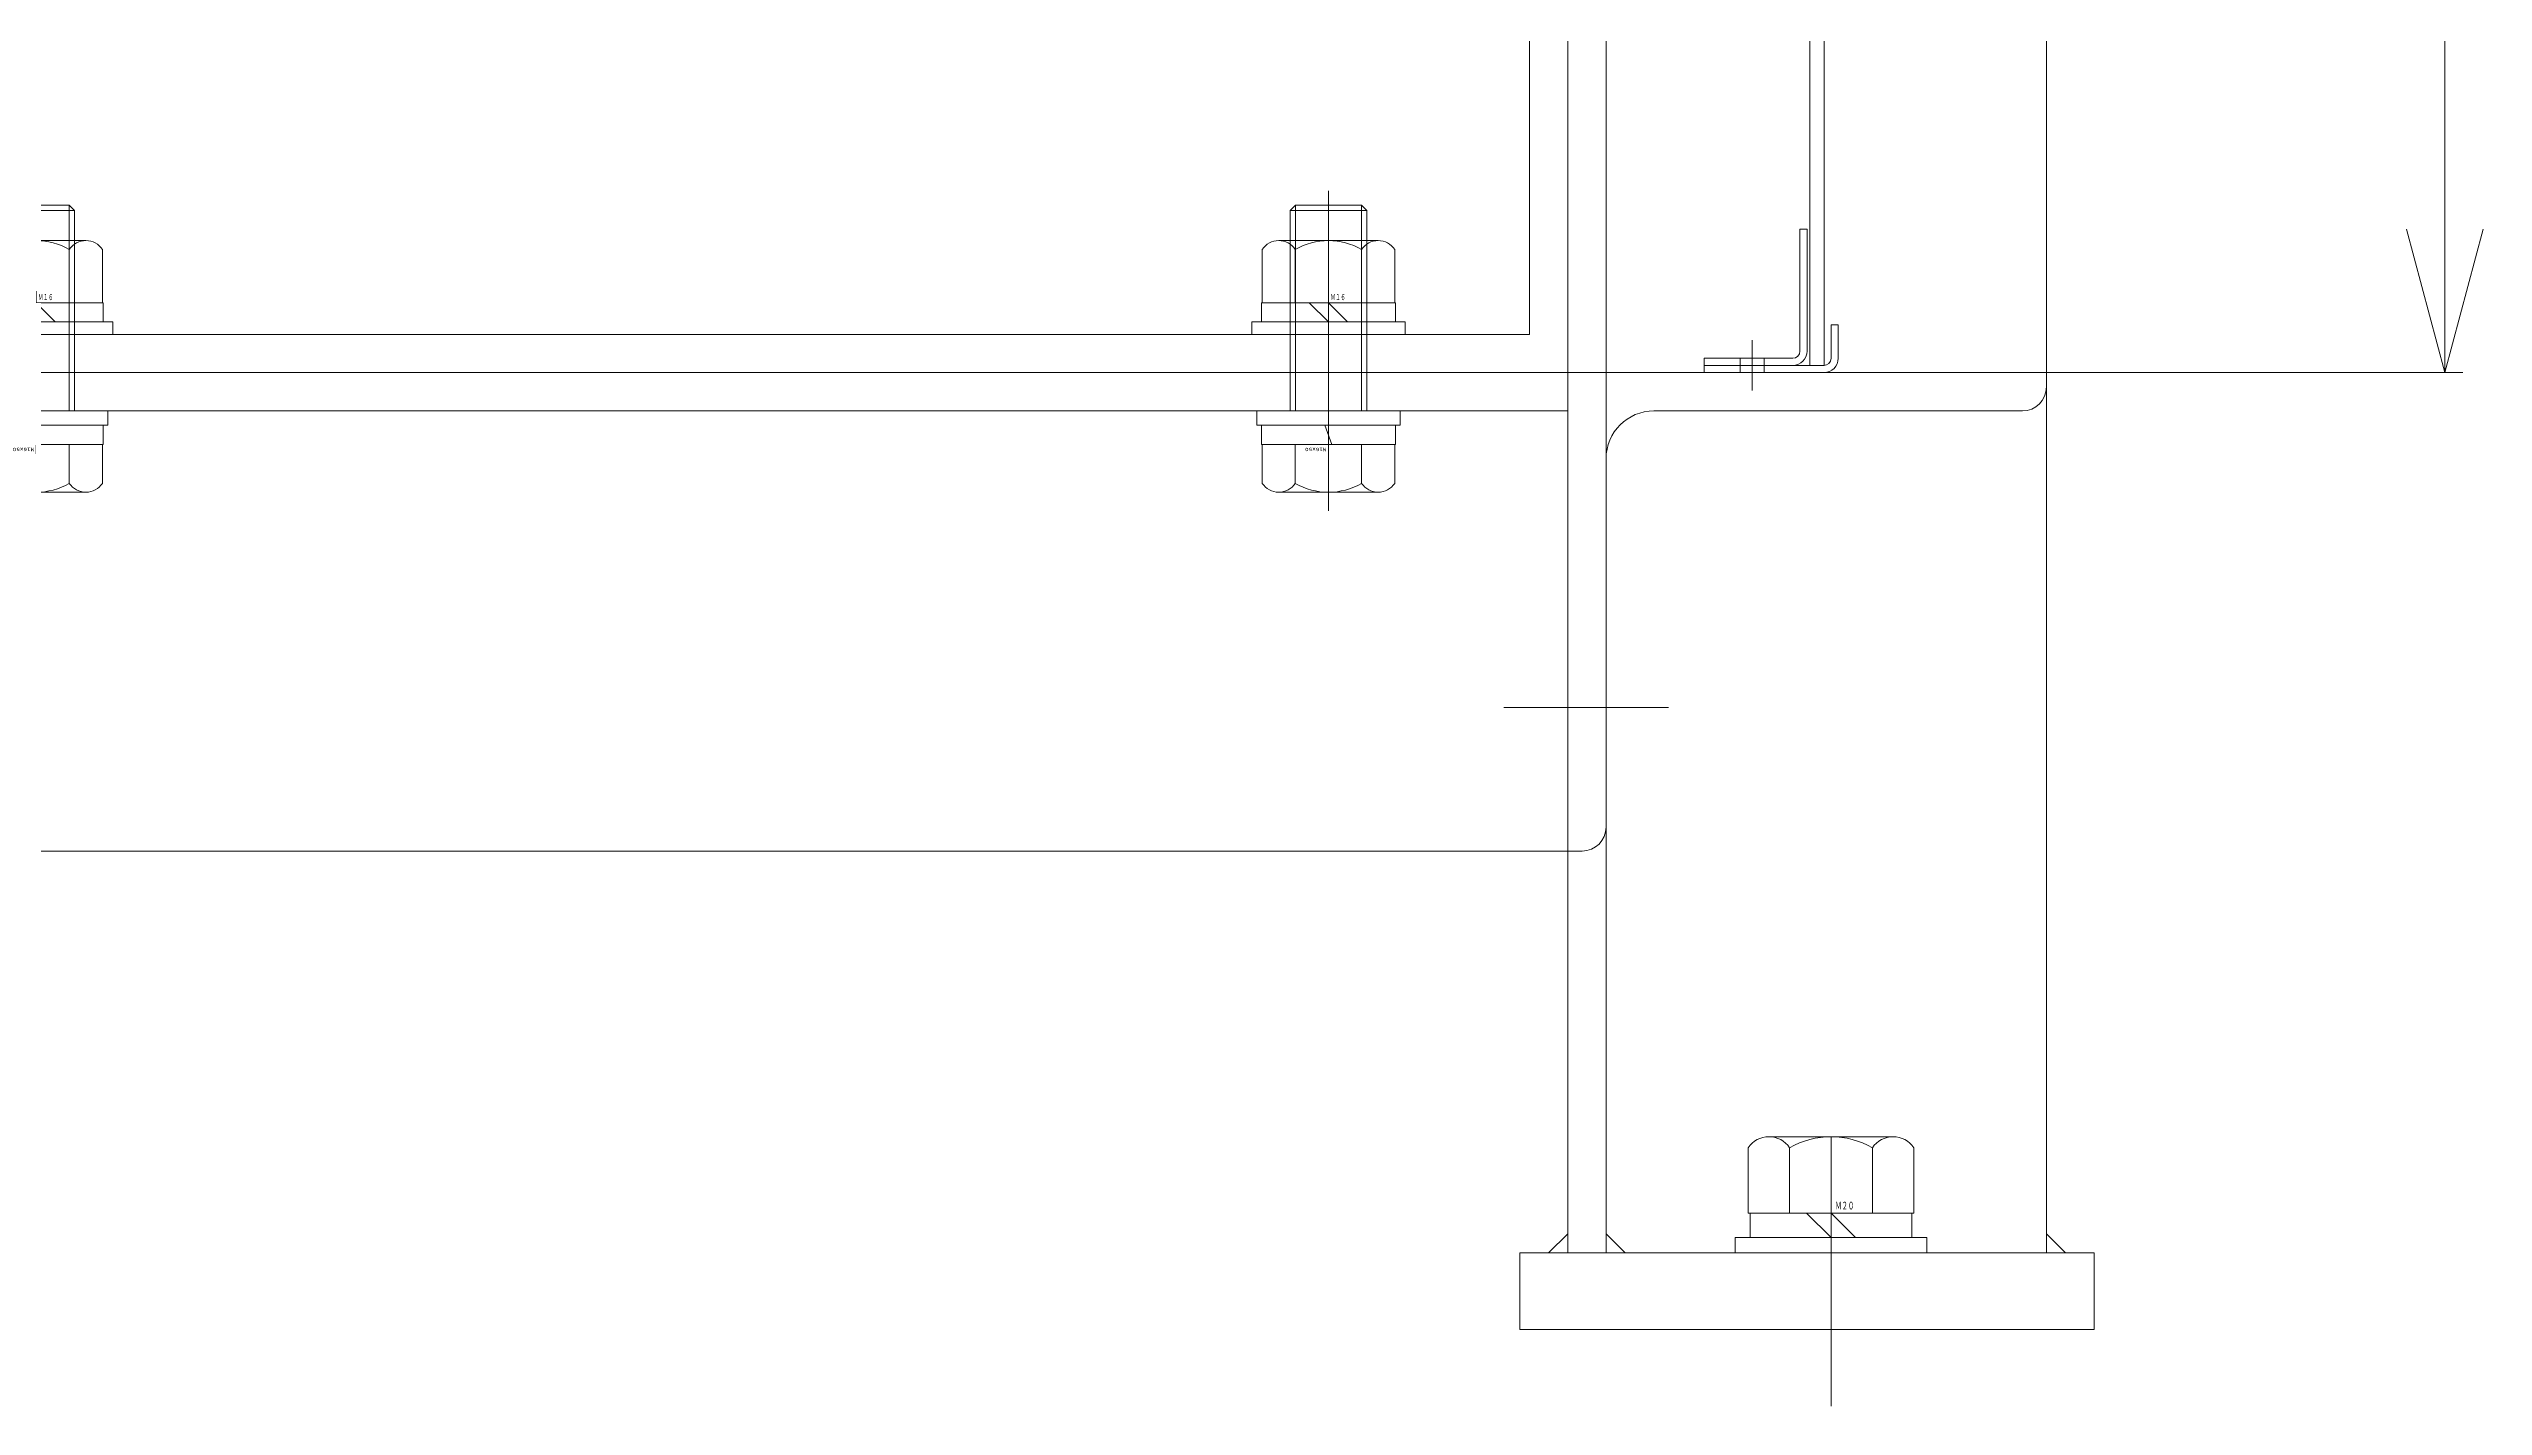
# Model space of a CAD drawing. Units: millimetres at full size. Extents: x -32787 to 32787, y -11878 to 14562.
# Drawn here: x -24617 to -24108, y 12312 to 12596 of the extents above; entities that cross this region are included whole.
import ezdxf
from ezdxf.enums import TextEntityAlignment as Align

# ---------------------------------------------------------------- set-up
doc = ezdxf.new("R2010")
doc.units = ezdxf.units.MM
doc.header["$LTSCALE"] = 9.6
doc.linetypes.add('CHAIN2', pattern=[12, 9, -1, 1, -1])
for name, color, linetype, lineweight in [('0-2_0', 2, 'Continuous', 9), ('0-3_05_CENTER', 2, 'CHAIN2', 9), ('0-4_04_HIDDEN', 7, 'Continuous', 9), ('0-5_10_DRAFT', 1, 'Continuous', 9), ('0-8_04_中心線', 4, 'CHAIN2', 9), ('0-9_03_かくれ線', 5, 'Continuous', 9), ('0-E_08_DIM', 3, 'Continuous', 9)]:
    doc.layers.add(name, color=color, linetype=linetype, lineweight=lineweight)
doc.styles.add('ＭＳ ゴシック', font='')
doc.styles.get('ＭＳ ゴシック').set_extended_font_data('MS Gothic')

# ---------------------------------------------------------------- blocks, each defined once
blk = doc.blocks.new('A$C448B04A9_1_1_1')
at = {"layer": '0-4_04_HIDDEN'}
for p, q in [((3, 100), (0, 100)), ((0, 0), (0, 100)), ((8, 18), (8, 95)), ((95, 8), (18, 8)), ((0, 0), (100, 0)), ((100, 3), (100, 0))]:
    blk.add_line(p, q, dxfattribs=at)
for centre, radius, start, end in [((3, 95), 5, 0, 90), ((18, 18), 10, 180, 270), ((95, 3), 5, 0, 90)]:
    blk.add_arc(centre, radius, start, end, dxfattribs=at)
blk = doc.blocks.new('A$C28822FB5_1_1_1')
at = {"layer": '0-2_0', "color": 134}
for p, q in [((-82, 412), (180, 412)), ((30, 360), (30, 325)), ((70, 360), (70, 325)), ((30, 325), (25, 320)), ((75, 320), (70, 325)), ((75, 320), (180, 320)), ((432, 320), (432, 158))]:
    blk.add_line(p, q, dxfattribs=at)
for points in [[(-90, 420), (440, 420), (440, 150), (-90, 150)], [(180, 420), (440, 420), (440, 320), (180, 320)]]:
    blk.add_lwpolyline(points, close=True, dxfattribs=at)
for points in [[(432, 158), (-82, 158), (-82, 412)], [(305.5, 250), (10, 250), (10, 320), (25, 320)], [(314.5, 320), (314.5, 158), (305.5, 158), (305.5, 320)], [(360, 320), (360, 250), (314.5, 250)]]:
    blk.add_lwpolyline(points, dxfattribs=at)
for centre in [(-8.5, 360), (108.5, 360)]:
    blk.add_circle(centre, 8, dxfattribs=at)
blk.add_arc((50, 360), 20, 0, 180, dxfattribs=at)
at = {"layer": '0-3_05_CENTER'}
for p, q in [((218, 429.087), (218, 402.837)), ((266.5, 429.087), (266.5, 402.837)), ((353.5, 429.087), (353.5, 402.837)), ((402, 429.087), (402, 402.837)), ((50, 312.458), (50, 387.512)), ((-8.5, 348.124), (-8.5, 371.876)), ((108.5, 348.124), (108.5, 371.876)), ((-71.038, 370), (-100.653, 370)), ((-20.376, 360), (3.376, 360)), ((77.512, 360), (22.488, 360)), ((120.376, 360), (96.624, 360)), ((-40, 139.038), (-40, 168.653)), ((230, 139.038), (230, 168.653)), ((390, 139.038), (390, 168.653))]:
    blk.add_line(p, q, dxfattribs=at)
at = {"layer": '0-4_04_HIDDEN'}
for p, q in [((345, 412), (275, 412)), ((305.5, 320), (305.5, 412)), ((305.5, 250), (314.5, 250))]:
    blk.add_line(p, q, dxfattribs=at)
blk.add_lwpolyline([(305.5, 412), (314.5, 412), (314.5, 320)], dxfattribs=at)
at = {"layer": '0-4_04_HIDDEN', "xscale": -1, "rotation": 180}
blk.add_blockref('A$C448B04A9_1_1_1', (180, 420), dxfattribs=at)
at = {"layer": '0-4_04_HIDDEN', "rotation": 180}
blk.add_blockref('A$C448B04A9_1_1_1', (440, 420), dxfattribs=at)
blk = doc.blocks.new('M16Nza_1_1_1')
at = {"layer": '0-2_0', "color": 134}
for p, q in [((-13.85, 17.744), (-13.85, 6.6)), ((-10.387, 19.6), (10.387, 19.6)), ((-6.925, 6.6), (-6.925, 17.744)), ((6.925, 17.744), (6.925, 6.6)), ((13.85, 6.6), (13.85, 17.744)), ((-4, 6.6), (0, 2.6)), ((0, 6.6), (4, 2.6)), ((14, 6.6), (14, 2.6))]:
    blk.add_line(p, q, dxfattribs=at)
at = {"layer": '0-2_0', "color": 134, "linetype": 'CHAIN2'}
blk.add_line((0, 0), (0, 19.6), dxfattribs=at)
at = {"layer": '0-2_0', "color": 134}
blk.add_lwpolyline([(-14, 2.6), (-14, 6.6), (14, 6.6)], dxfattribs=at)
blk.add_lwpolyline([(-16, 2.6), (16, 2.6), (16, 0), (-16, 0)], close=True, dxfattribs=at)
for centre, radius, start, end in [((-10.387, 15.442), 4.158, 33.626, 146.374), ((0, 5.75), 13.85, 60, 120), ((10.387, 15.442), 4.158, 33.626, 146.374)]:
    blk.add_arc(centre, radius, start, end, dxfattribs=at)
at = {"layer": '0-5_10_DRAFT', "style": 'ＭＳ ゴシック', "width": 0.6}
blk.add_text('Ｍ１６', height=1.257, dxfattribs=at).set_placement((0.41, 6.782), align=Align.BOTTOM_LEFT)
blk = doc.blocks.new('A$C46B767A8_1_1_1')
at = {"layer": '0-2_0', "color": 134, "linetype": 'CHAIN2'}
blk.add_line((0, 20.915), (0, -46), dxfattribs=at)
at = {"layer": '0-2_0', "color": 134}
for p, q in [((-10.387, 17), (10.387, 17)), ((-13.85, 15.144), (-13.85, 7)), ((-6.925, 7), (-6.925, 15.144)), ((6.925, 15.144), (6.925, 7)), ((13.85, 7), (13.85, 15.144)), ((-14, 3), (-14, 7)), ((-14, 7), (14, 7)), ((0.728, 3), (-0.728, 7)), ((14, 7), (14, 3)), ((-15, 0), (-15, 3)), ((-15, 3), (15, 3)), ((-15, 0), (15, 0)), ((-8, 0), (-8, -41.918)), ((-6.918, 0), (-6.918, -43)), ((6.918, 0), (6.918, -43)), ((8, 0), (8, -41.918)), ((15, 3), (15, 0))]:
    blk.add_line(p, q, dxfattribs=at)
for points in [[(8, -41.918), (-8, -41.918), (-6.918, -43)], [(8, -41.918), (6.918, -43), (-6.918, -43)]]:
    blk.add_lwpolyline(points, dxfattribs=at)
for centre, radius, start, end in [((-10.387, 12.842), 4.158, 33.626, 146.374), ((0, 3.15), 13.85, 60, 120), ((10.387, 12.842), 4.158, 33.626, 146.374)]:
    blk.add_arc(centre, radius, start, end, dxfattribs=at)
at = {"layer": '0-5_10_DRAFT', "style": 'ＭＳ ゴシック', "width": 1.5}
blk.add_text('M16x50', height=0.7331, dxfattribs=at).set_placement((0.41, 7.482), align=Align.BOTTOM_LEFT)
blk = doc.blocks.new('A$C481B17CE_1_1_1')
at = {"layer": '0-2_0'}
blk.add_blockref('A$C28822FB5_1_1_1', (-10, -40), dxfattribs=at)
at = {"layer": '0-2_0', "xscale": -1, "rotation": 180}
for p in [(-50, 102), (220, 102)]:
    blk.add_blockref('A$C46B767A8_1_1_1', p, dxfattribs=at)
at = {"layer": '0-2_0', "xscale": -1}
for p in [(-50, 118), (220, 118)]:
    blk.add_blockref('M16Nza_1_1_1', p, dxfattribs=at)
blk = doc.blocks.new('M20Nza_1_1_1')
at = {"layer": '0-2_0', "color": 134}
for p, q in [((-17.3, 8.3), (-17.3, 21.982)), ((-12.975, 24.3), (12.975, 24.3)), ((-8.65, 21.982), (-8.65, 8.3)), ((8.65, 8.3), (8.65, 21.982)), ((17.3, 21.982), (17.3, 8.3)), ((17.3, 8.3), (-17.3, 8.3)), ((-16.9, 8.3), (-16.9, 3.2)), ((-5.1, 8.3), (0, 3.2)), ((0, 8.3), (5.1, 3.2)), ((16.9, 8.3), (16.9, 3.2))]:
    blk.add_line(p, q, dxfattribs=at)
at = {"layer": '0-2_0', "color": 134, "linetype": 'CHAIN2'}
blk.add_line((0, 0), (0, 24.3), dxfattribs=at)
at = {"layer": '0-2_0', "color": 134}
blk.add_lwpolyline([(-20, 3.2), (20, 3.2), (20, 0), (-20, 0)], close=True, dxfattribs=at)
for centre, radius, start, end in [((-12.975, 19.106), 5.194, 33.626, 146.374), ((0, 7), 17.3, 60, 120), ((12.975, 19.106), 5.194, 33.626, 146.374)]:
    blk.add_arc(centre, radius, start, end, dxfattribs=at)
at = {"layer": '0-5_10_DRAFT', "style": 'ＭＳ ゴシック', "width": 0.6}
blk.add_text('Ｍ２０', height=1.571, dxfattribs=at).set_placement((0.886, 8.62), align=Align.BOTTOM_LEFT)
blk = doc.blocks.new('A$C2B5B3F11_1_1_1')
at = {"layer": '0-2_0', "color": 134}
for p, q in [((42, -1230), (42, -16)), ((50, -192), (2550, -192))]:
    blk.add_line(p, q, dxfattribs=at)
for points in [[(60, 0), (-60, 0), (-60, -16), (60, -16)], [(-40, -1230), (50, -1230), (50, -16), (-50, -16), (-50, -1220)], [(50, -200), (2550, -200), (2550, -100), (50, -100)]]:
    blk.add_lwpolyline(points, close=True, dxfattribs=at)
at = {"layer": '0-3_05_CENTER'}
for p, q in [((-5, 16.056), (-5, -31.593)), ((63.365, -130), (28.957, -130)), ((100, -210.962), (100, -181.347))]:
    blk.add_line(p, q, dxfattribs=at)
at = {"layer": '0-E_08_DIM'}
for points in [[(-50, -16), (-54, -16), (-50, -20)], [(42, -16), (38, -16), (42, -20)], [(50, -16), (54, -16), (50, -20)]]:
    blk.add_lwpolyline(points, close=True, dxfattribs=at)
at = {"layer": '0-4_04_HIDDEN', "xscale": -1}
blk.add_blockref('A$C448B04A9_1_1_1', (50, -200), dxfattribs=at)
blk = doc.blocks.new('_Open30')
at = {"layer": '0-E_08_DIM'}
blk.add_line((0, 0), (-1, 0), dxfattribs=at)
blk.add_lwpolyline([(-1, 0.2679), (0, 0), (-1, -0.2679)], dxfattribs=at)

msp = doc.modelspace()

# ---------------------------------------------------------------- linework, layer by layer
at = {"layer": '0-8_04_中心線'}
msp.add_line((-24261.071, 12524.48), (-24261.071, 12534.98), dxfattribs=at)
at = {"layer": '0-9_03_かくれ線'}
for p, q in [((-24249.571, 12558.23), (-24249.571, 12532.73)), ((-24271.071, 12529.73), (-24246.071, 12529.73)), ((-24263.571, 12529.73), (-24263.571, 12531.23)), ((-24263.571, 12528.23), (-24263.571, 12529.73)), ((-24258.571, 12529.73), (-24258.571, 12531.23)), ((-24258.571, 12528.23), (-24258.571, 12529.73))]:
    msp.add_line(p, q, dxfattribs=at)
msp.add_lwpolyline([(-24248.977, 12529.73), (-24245.977, 12529.729), (-24245.977, 13254.729), (-24248.977, 13254.73)], close=True, dxfattribs=at)
for points in [[(-24251.071, 12532.73), (-24251.071, 12558.23), (-24249.571, 12558.23)], [(-24244.571, 12531.23), (-24244.571, 12538.23), (-24243.071, 12538.23), (-24243.071, 12531.23)], [(-24252.571, 12529.73), (-24271.071, 12529.73), (-24271.071, 12531.23), (-24252.571, 12531.23)], [(-24246.071, 12528.23), (-24271.071, 12528.23), (-24271.071, 12529.73)]]:
    msp.add_lwpolyline(points, dxfattribs=at)
for centre, radius in [((-24252.571, 12532.73), 3), ((-24252.571, 12532.73), 1.5), ((-24246.071, 12531.23), 1.5), ((-24246.071, 12531.23), 3)]:
    msp.add_arc(centre, radius, 270, 0, dxfattribs=at)
at = {"layer": '0-E_08_DIM'}
for p, q in [((-24116.329, 12861.264), (-24116.329, 12558.23)), ((-24245.686, 12528.23), (-24112.579, 12528.23))]:
    msp.add_line(p, q, dxfattribs=at)

# ---------------------------------------------------------------- block references
at = {"layer": '0-2_0', "rotation": 180}
msp.add_blockref('A$C2B5B3F11_1_1_1', (-24249.571, 12328.23), dxfattribs=at)
at = {"layer": '0-2_0', "xscale": -1}
msp.add_blockref('A$C481B17CE_1_1_1', (-24399.571, 12418.23), dxfattribs=at)
at = {"layer": '0-2_0'}
msp.add_blockref('M20Nza_1_1_1', (-24244.571, 12344.23), dxfattribs=at)
at = {"layer": '0-E_08_DIM', "xscale": 30, "yscale": 30, "rotation": 270}
msp.add_blockref('_Open30', (-24116.329, 12528.23), dxfattribs=at)

doc.saveas('drawing.dxf')
